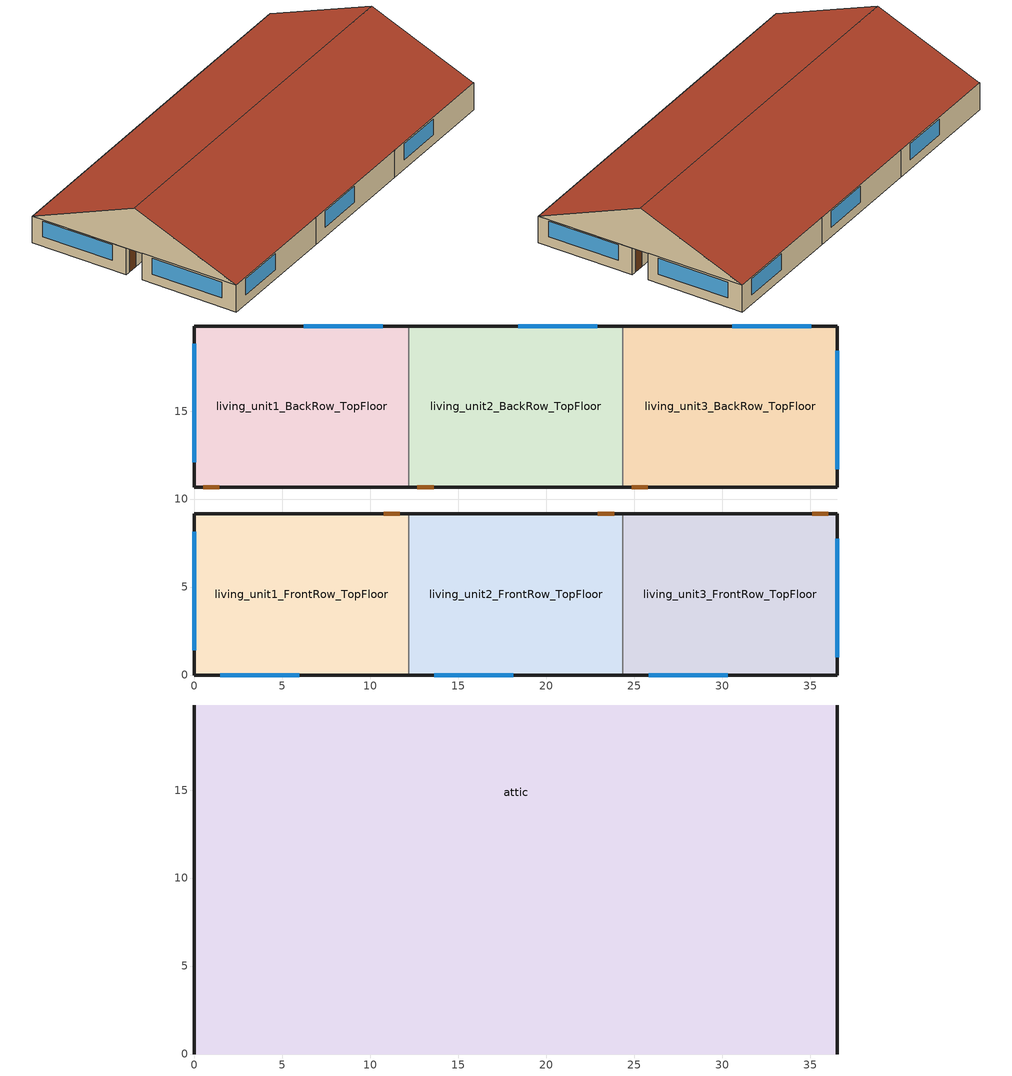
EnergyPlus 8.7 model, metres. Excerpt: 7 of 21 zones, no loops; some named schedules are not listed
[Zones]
living_unit3_BackRow_TopFloor
 floor to living_unit3_BackRow_MiddleFloor (ceiling-floor-layer): 36.54,10.68 24.36,10.68 24.36,19.84 36.54,19.84 z5.33
 wall outside (Exterior Wall): 24.36,10.68 36.54,10.68 36.54,19.84 24.36,19.84 z5.33:7.92
 wall to living_unit2_BackRow_TopFloor (interiorwall): 24.36,19.84 24.36,10.68 z5.33:7.92
 window (Exterior Window): 36.54,11.68 36.54,18.43 / 35.08,19.84 30.58,19.84 z6.25:7.77
 door (Exterior Door): 24.86,10.68 25.77,10.68 z5.33:7.47
 ceiling to attic (Interior Ceiling): 24.36,10.68 36.54,10.68 36.54,19.84 24.36,19.84 z7.92
living_unit3_FrontRow_TopFloor
 floor to living_unit3_FrontRow_MiddleFloor (ceiling-floor-layer): 36.54,0 24.36,0 24.36,9.16 36.54,9.16 z5.33
 wall outside (Exterior Wall): 24.36,0 36.54,0 36.54,9.16 24.36,9.16 z5.33:7.92
 wall to living_unit2_FrontRow_TopFloor (interiorwall): 24.36,9.16 24.36,0 z5.33:7.92
 window (Exterior Window): 36.54,1 36.54,7.75 / 25.82,0 30.32,0 z6.25:7.77
 door (Exterior Door): 36.04,9.16 35.12,9.16 z5.33:7.47
 ceiling to attic (Interior Ceiling): 24.36,0 36.54,0 36.54,9.16 24.36,9.16 z7.92
living_unit1_FrontRow_TopFloor
 floor to living_unit1_FrontRow_MiddleFloor (ceiling-floor-layer): 12.18,0 0,0 0,9.16 12.18,9.16 z5.33
 wall outside (Exterior Wall): 12.18,9.16 0,9.16 0,0 12.18,0 z5.33:7.92
 wall to living_unit2_FrontRow_TopFloor (interiorwall): 12.18,0 12.18,9.16 z5.33:7.92
 window (Exterior Window): 1.46,0 5.96,0 / 0,8.16 0,1.41 z6.25:7.77
 door (Exterior Door): 11.68,9.16 10.76,9.16 z5.33:7.47
 ceiling to attic (Interior Ceiling): 0,0 12.18,0 12.18,9.16 0,9.16 z7.92
living_unit2_BackRow_TopFloor
 floor to living_unit2_BackRow_MiddleFloor (ceiling-floor-layer): 24.36,10.68 12.18,10.68 12.18,19.84 24.36,19.84 z5.33
 wall outside (Exterior Wall): 12.18,10.68 24.36,10.68 / 24.36,19.84 12.18,19.84 z5.33:7.92
 wall to living_unit1_BackRow_TopFloor (interiorwall): 12.18,19.84 12.18,10.68 z5.33:7.92
 window (Exterior Window): 22.9,19.84 18.4,19.84 z6.25:7.77
 door (Exterior Door): 12.68,10.68 13.59,10.68 z5.33:7.47
 ceiling to attic (Interior Ceiling): 12.18,10.68 24.36,10.68 24.36,19.84 12.18,19.84 z7.92
living_unit2_FrontRow_TopFloor
 floor to living_unit2_FrontRow_MiddleFloor (ceiling-floor-layer): 24.36,0 12.18,0 12.18,9.16 24.36,9.16 z5.33
 wall outside (Exterior Wall): 12.18,0 24.36,0 / 24.36,9.16 12.18,9.16 z5.33:7.92
 window (Exterior Window): 13.64,0 18.14,0 z6.25:7.77
 door (Exterior Door): 23.86,9.16 22.94,9.16 z5.33:7.47
 ceiling to attic (Interior Ceiling): 12.18,0 24.36,0 24.36,9.16 12.18,9.16 z7.92
living_unit1_BackRow_TopFloor
 floor to living_unit1_BackRow_MiddleFloor (ceiling-floor-layer): 12.18,10.68 0,10.68 0,19.84 12.18,19.84 z5.33
 wall outside (Exterior Wall): 12.18,19.84 0,19.84 0,10.68 12.18,10.68 z5.33:7.92
 window (Exterior Window): 10.72,19.84 6.22,19.84 / 0,18.84 0,12.09 z6.25:7.77
 door (Exterior Door): 0.5,10.68 1.41,10.68 z5.33:7.47
 ceiling to attic (Interior Ceiling): 0,10.68 12.18,10.68 12.18,19.84 0,19.84 z7.92
attic
 wall outside (Gable_end): 36.54,0,7.92 36.54,19.84,7.92 36.54,9.92,12.05; 0,19.84,7.92 0,0,7.92 0,9.92,12.05
 roof outside (Exterior Roof): 36.54,19.84,7.92 0,19.84,7.92 0,9.92,12.05 36.54,9.92,12.05; 0,0,7.92 36.54,0,7.92 36.54,9.92,12.05 0,9.92,12.05
[Building]
MF_Washington_Seattle-Tacoma.Intl.AP.727930_hp_heatedbsmt_IECC_2012: North Axis=0; Terrain=Suburbs; Loads Convergence Tolerance Value=0.04; Temperature Convergence Tolerance Value=0.4; Solar Distribution=FullExterior; Maximum Number of Warmup Days=25; Minimum Number of Warmup Days=6
[Material]
Name | Roughness | Thickness | Conductivity | Density | Specific Heat | Solar Absorptance | Thermal Absorptance | Visible Absorptance
wall_consol_layer | Rough | 0.1397 | 0.0596628 | 120.801 | 1036.26
sheathing_consol_layer | Rough | 0.0127 | 0.0940184 | 685.008 | 1172.332
ceil_consol_layer | Rough | 0.447739 | 0.0617176 | 41.9286 | 776.251
Asphalt_shingle | MediumRough | 0.00633985 | 0.08186 | 1121.29 | 1255.2 | 0.75
Stucco_1in | MediumSmooth | 0.0254001 | 1.39892 | 1922.21 | 878.64
Drywall_1/2in | MediumSmooth | 0.0127 | 0.16009 | 800.923 | 1087.84
OSB_5/8in | MediumSmooth | 0.015875 | 0.1163 | 544.627 | 1213.36
Lumber_2x4 | Rough | 0.0890016 | 0.115458 | 512.64 | 767.58 | 0.7 | 0.9 | 0.7
OSB_1/2in | MediumSmooth | 0.0127 | 0.1163 | 544.627 | 1213.36 | 0.7 | 0.9 | 0.7
door_const | Smooth | 0.0317022 | 0.0720096 | 512.64 | 767.58
[Material:NoMass]
Bldg_paper_felt: Roughness=Smooth; Thermal Resistance=0.0105666
[Material:AirGap]
Air_4_in_vert: Thermal Resistance=0.158499
[WindowMaterial:SimpleGlazingSystem]
Glass: UFactor=1.817152; Solar Heat Gain Coefficient=0.4; Visible Transmittance=0.88
[WindowMaterial:Blind]
int_blind: Slat Orientation=Horizontal; Slat Width=0.025; Slat Separation=0.01875; Slat Thickness=0.001; Slat Angle=45; Slat Conductivity=221; Slat Beam Solar Transmittance=0; Front Side Slat Beam Solar Reflectance=0.5; Back Side Slat Beam Solar Reflectance=0.5; Slat Diffuse Solar Transmittance=0; Front Side Slat Diffuse Solar Reflectance=0.5; Back Side Slat Diffuse Solar Reflectance=0.5; Slat Beam Visible Transmittance=0; Front Side Slat Beam Visible Reflectance=0.5; Back Side Slat Beam Visible Reflectance=0.5; Slat Diffuse Visible Transmittance=0; Front Side Slat Diffuse Visible Reflectance=0.5; Back Side Slat Diffuse Visible Reflectance=0.5; Slat Infrared Hemispherical Transmittance=0; Front Side Slat Infrared Hemispherical Emissivity=0.9; Back Side Slat Infrared Hemispherical Emissivity=0.9; Blind to Glass Distance=0.05; Blind Top Opening Multiplier=0.5; Blind Bottom Opening Multiplier=0.5; Blind Left Side Opening Multiplier=0.5; Blind Right Side Opening Multiplier=0.5
[Construction]
ceiling-floor-layer: Lumber_2x4
Exterior Wall: Stucco_1in, Bldg_paper_felt, sheathing_consol_layer, OSB_5/8in, wall_consol_layer, Drywall_1/2in
Interior Ceiling: ceil_consol_layer, Drywall_1/2in
interiorwall: Drywall_1/2in, OSB_5/8in, Drywall_1/2in
Exterior Roof: Asphalt_shingle, OSB_1/2in
Exterior Window: Glass
Exterior Door: door_const
Gable_end: Stucco_1in, Bldg_paper_felt, OSB_5/8in, Air_4_in_vert, Drywall_1/2in
window_w_blinds: Glass, int_blind
[WindowProperty:ShadingControl]
Shades: Shading Type=InteriorBlind; Construction with Shading=window_w_blinds; Shading Control Type=OnIfScheduleAllows; Schedule=window_shades; Shading Control Is Scheduled=Yes; Glare Control Is Active=No
[Zone] Multiplier=1
attic; living_unit3_BackRow_TopFloor; living_unit3_FrontRow_TopFloor; living_unit1_FrontRow_TopFloor; living_unit2_BackRow_TopFloor; living_unit2_FrontRow_TopFloor; living_unit1_BackRow_TopFloor
[GroundHeatTransfer:Control]
gtp_control: Run Basement Preprocessor=no; Run Slab Preprocessor=no
[GroundHeatTransfer:Slab:Materials]
NMAT Number of materials=2; ALBEDO Surface Albedo No Snow=0.16; ALBEDO Surface Albedo Snow=0.4; EPSLW Surface Emissivity No Snow=0.9; EPSLW Surface Emissivity Snow=0.9; Z0 Surface Roughness No Snow=0.75; Z0 Surface Roughness Snow=0.05; HIN Indoor HConv Downward Flow=6; HIN Indoor HConv Upward=9
[GroundHeatTransfer:Slab:MatlProps]
RHO Slab Material density=2300; RHO Soil Density=1200; CP Slab CP=650; CP Soil CP=1200; TCON Slab k=0.9; TCON Soil k=1
[GroundHeatTransfer:Slab:BoundConds]
EVTR Is surface evapotranspiration modeled=FALSE; FIXBC is the lower boundary at a fixed temperature=TRUE; TDEEPin=10; USRHflag Is the ground surface h specified by the user=FALSE
[GroundHeatTransfer:Slab:BldgProps]
IYRS Number of years to iterate=10; Shape Slab shape=0; HBLDG Building height=4; TIN1 January Indoor Average Temperature Setpoint=22.22; TIN2 February Indoor Average Temperature Setpoint=22.22; TIN3 March Indoor Average Temperature Setpoint=22.22; TIN4 April Indoor Average Temperature Setpoint=22.22; TIN5 May Indoor Average Temperature Setpoint=22.22; TIN6 June Indoor Average Temperature Setpoint=23.88; TIN7 July Indoor Average Temperature Setpoint=23.88; TIN8 August Indoor Average Temperature Setpoint=23.88; TIN9 September Indoor Average Temperature Setpoint=23.88; TIN10 October Indoor Average Temperature Setpoint=22.22; TIN11 November Indoor Average Temperature Setpoint=22.22; TIN12 December Indoor Average Temperature Setpoint=22.22; TINAmp Daily Indoor sine wave variation amplitude=0; ConvTol Convergence Tolerance=0.1
[GroundHeatTransfer:Slab:Insulation]
RINS R value of under slab insulation=0; DINS Width of strip of under slab insulation=0; RVINS R value of vertical insulation=1.761; ZVINS Depth of vertical insulation=1.5; IVINS Flag Is there vertical insulation=1
[GroundHeatTransfer:Slab:EquivalentSlab]
APRatio The area to perimeter ratio for this slab=2.84365; SLABDEPTH Thickness of slab on grade=0.1; CLEARANCE Distance from edge of slab to domain edge=15; ZCLEARANCE Distance from bottom of slab to domain bottom=15
[GroundHeatTransfer:Basement:SimParameters]
F Multiplier for the ADI solution=0.1; IYRS Maximum number of yearly iterations=15
[GroundHeatTransfer:Basement:MatlProps]
NMAT Number of materials in this domain=6; Density for Foundation Wall=2243; density for Floor Slab=2243; density for Ceiling=311; density for Soil=1500; density for Gravel=2000; density for Wood=449; Specific heat for foundation wall=880; Specific heat for floor slab=880; Specific heat for ceiling=1530; Specific heat for soil=840; Specific heat for gravel=720; Specific heat for wood=1530; Thermal conductivity for foundation wall=1.4; Thermal conductivity for floor slab=1.4; Thermal conductivity for ceiling=0.09; thermal conductivity for soil=1.1; thermal conductivity for gravel=1.9; thermal conductivity for wood=0.12
[GroundHeatTransfer:Basement:Insulation]
REXT R Value of any exterior insulation=2.2893; INSFULL Flag Is the wall fully insulated=True
[GroundHeatTransfer:Basement:SurfaceProps]
ALBEDO Surface albedo for No snow conditions=0.16; ALBEDO Surface albedo for snow conditions=0.4; EPSLN Surface emissivity No Snow=0.94; EPSLN Surface emissivity with Snow=0.86; VEGHT Surface roughness No snow conditions=6; VEGHT Surface roughness Snow conditions=0.25; PET Flag Potential evapotranspiration on=False
[GroundHeatTransfer:Basement:BldgData]
DWALL Wall thickness=0.2; DSLAB Floor slab thickness=0.243828; DGRAVXY Width of gravel pit beside basement wall=0.3; DGRAVZN Gravel depth extending above the floor slab=0.2; DGRAVZP Gravel depth below the floor slab=0.1
[GroundHeatTransfer:Basement:Interior]
COND Flag Is the basement conditioned=True; HIN Downward convection only heat transfer coefficient=0.92; HIN Upward convection only heat transfer coefficient=4.04; HIN Horizontal convection only heat transfer coefficient=3.08; HIN Downward combined convection and radiation heat transfer coefficient=6.13; HIN Upward combined convection and radiation heat transfer coefficient=9.26; HIN Horizontal combined convection and radiation heat transfer coefficient=8.29
[GroundHeatTransfer:Basement:ComBldg]
January average temperature=21; February average temperature=21; March average temperature=21; April average temperature=21; May average temperature=24; June average temperature=24; July average temperature=24; August average temperature=24; September average temperature=24; October average temperature=24; November average temperature=21; December average temperature=21; Daily variation sine wave amplitude=21
[GroundHeatTransfer:Basement:EquivSlab]
APRatio The area to perimeter ratio for this slab=8.57295; EquivSizing Flag=True
[GroundHeatTransfer:Basement:EquivAutoGrid]
CLEARANCE Distance from outside of wall to edge of 3D ground domain=15; SlabDepth Thickness of the floor slab=0.1; BaseDepth Depth of the basement wall below grade=1.21914
[People] Number of People Schedule=Occupancy_sch; Number of People Calculation Method=People; Number of People=2; Fraction Radiant=0; Sensible Heat Fraction=autocalculate; Activity Level Schedule=activity_sch; Enable ASHRAE 55 Comfort Warnings=No; Mean Radiant Temperature Calculation Type=ZoneAveraged
Name | Zone or ZoneList
people_unit1_FrontRow_TopFloor | living_unit1_FrontRow_TopFloor
people_unit2_FrontRow_TopFloor | living_unit2_FrontRow_TopFloor
people_unit3_FrontRow_TopFloor | living_unit3_FrontRow_TopFloor
people_unit1_BackRow_TopFloor | living_unit1_BackRow_TopFloor
people_unit2_BackRow_TopFloor | living_unit2_BackRow_TopFloor
people_unit3_BackRow_TopFloor | living_unit3_BackRow_TopFloor
[Lights] Schedule=LightingProfile_EELighting; Design Level Calculation Method=Watts/Area; Return Air Fraction=0; Fraction Radiant=0.6; Fraction Visible=0.2; Fraction Replaceable=0
Name | Zone or ZoneList | Watts per Zone Floor Area
Living Hardwired Lighting1_FrontRow_TopFloor | living_unit1_FrontRow_TopFloor | 0.736
Living Plug-in Lighting1_FrontRow_TopFloor | living_unit1_FrontRow_TopFloor | 0.288
Living Hardwired Lighting2_FrontRow_TopFloor | living_unit2_FrontRow_TopFloor | 0.736
Living Plug-in Lighting2_FrontRow_TopFloor | living_unit2_FrontRow_TopFloor | 0.288
Living Hardwired Lighting3_FrontRow_TopFloor | living_unit3_FrontRow_TopFloor | 0.736
Living Plug-in Lighting3_FrontRow_TopFloor | living_unit3_FrontRow_TopFloor | 0.288
Living Hardwired Lighting1_BackRow_TopFloor | living_unit1_BackRow_TopFloor | 0.736
Living Plug-in Lighting1_BackRow_TopFloor | living_unit1_BackRow_TopFloor | 0.288
Living Hardwired Lighting2_BackRow_TopFloor | living_unit2_BackRow_TopFloor | 0.736
Living Plug-in Lighting2_BackRow_TopFloor | living_unit2_BackRow_TopFloor | 0.288
Living Hardwired Lighting3_BackRow_TopFloor | living_unit3_BackRow_TopFloor | 0.736
Living Plug-in Lighting3_BackRow_TopFloor | living_unit3_BackRow_TopFloor | 0.288
[ElectricEquipment]
Name | Zone or ZoneList | Schedule | Design Level Calculation Method | Design Level | Fraction Latent | Fraction Radiant | Fraction Lost | EndUse Subcategory | Watts per Zone Floor Area
Refrigerator1_FrontRow_TopFloor | living_unit1_FrontRow_TopFloor | Refrigerator | EquipmentLevel | 91.094 | 0 | 0 | 0 | Refrigerator
Misc Elec Load1_FrontRow_TopFloor | living_unit1_FrontRow_TopFloor | MiscPlugLoad | Watts/Area |  | 0.062439 | 0.411909 | 0.251045 | Misc | 2.46
Clothes Washer1_FrontRow_TopFloor | living_unit1_FrontRow_TopFloor | ClothesWasher | EquipmentLevel | 29.5818 | 0 | 0.48 | 0.2 | Clothes_Washer
Clothes Dryer1_FrontRow_TopFloor | living_unit1_FrontRow_TopFloor | ClothesDryer | EquipmentLevel | 222.113 | 0.05 | 0.09 | 0.8 | Clothes_Dryer
Dishwasher1_FrontRow_TopFloor | living_unit1_FrontRow_TopFloor | Dishwasher | EquipmentLevel | 68.3276 | 0.15 | 0.36 | 0.25 | Dishwasher
Misc Elec Load21_FrontRow_TopFloor | living_unit1_FrontRow_TopFloor | always_avail | EquipmentLevel | 0 | 0.062439 | 0.411909 | 0.251045 | Misc
Cooking Range1_FrontRow_TopFloor | living_unit1_FrontRow_TopFloor | CookingRange | EquipmentLevel | 248.498 | 0.3 | 0.24 | 0.3 | Cooking
Misc Gas Load1_FrontRow_TopFloor | living_unit1_FrontRow_TopFloor | MiscPlugLoad | Watts/Area |  | 0.062439 | 0.411909 | 0.251045 | Misc | 0.297
Refrigerator2_FrontRow_TopFloor | living_unit2_FrontRow_TopFloor | Refrigerator | EquipmentLevel | 91.094 | 0 | 0 | 0 | Refrigerator
Misc Elec Load2_FrontRow_TopFloor | living_unit2_FrontRow_TopFloor | MiscPlugLoad | Watts/Area |  | 0.062439 | 0.411909 | 0.251045 | Misc | 2.46
Clothes Washer2_FrontRow_TopFloor | living_unit2_FrontRow_TopFloor | ClothesWasher | EquipmentLevel | 29.5818 | 0 | 0.48 | 0.2 | Clothes_Washer
Clothes Dryer2_FrontRow_TopFloor | living_unit2_FrontRow_TopFloor | ClothesDryer | EquipmentLevel | 222.113 | 0.05 | 0.09 | 0.8 | Clothes_Dryer
Dishwasher2_FrontRow_TopFloor | living_unit2_FrontRow_TopFloor | Dishwasher | EquipmentLevel | 68.3276 | 0.15 | 0.36 | 0.25 | Dishwasher
Misc Elec Load22_FrontRow_TopFloor | living_unit2_FrontRow_TopFloor | always_avail | EquipmentLevel | 0 | 0.062439 | 0.411909 | 0.251045 | Misc
Cooking Range2_FrontRow_TopFloor | living_unit2_FrontRow_TopFloor | CookingRange | EquipmentLevel | 248.498 | 0.3 | 0.24 | 0.3 | Cooking
Misc Gas Load2_FrontRow_TopFloor | living_unit2_FrontRow_TopFloor | MiscPlugLoad | Watts/Area |  | 0.062439 | 0.411909 | 0.251045 | Misc | 0.297
Refrigerator3_FrontRow_TopFloor | living_unit3_FrontRow_TopFloor | Refrigerator | EquipmentLevel | 91.094 | 0 | 0 | 0 | Refrigerator
Misc Elec Load3_FrontRow_TopFloor | living_unit3_FrontRow_TopFloor | MiscPlugLoad | Watts/Area |  | 0.062439 | 0.411909 | 0.251045 | Misc | 2.46
Clothes Washer3_FrontRow_TopFloor | living_unit3_FrontRow_TopFloor | ClothesWasher | EquipmentLevel | 29.5818 | 0 | 0.48 | 0.2 | Clothes_Washer
Clothes Dryer3_FrontRow_TopFloor | living_unit3_FrontRow_TopFloor | ClothesDryer | EquipmentLevel | 222.113 | 0.05 | 0.09 | 0.8 | Clothes_Dryer
Dishwasher3_FrontRow_TopFloor | living_unit3_FrontRow_TopFloor | Dishwasher | EquipmentLevel | 68.3276 | 0.15 | 0.36 | 0.25 | Dishwasher
Misc Elec Load23_FrontRow_TopFloor | living_unit3_FrontRow_TopFloor | always_avail | EquipmentLevel | 0 | 0.062439 | 0.411909 | 0.251045 | Misc
Cooking Range3_FrontRow_TopFloor | living_unit3_FrontRow_TopFloor | CookingRange | EquipmentLevel | 248.498 | 0.3 | 0.24 | 0.3 | Cooking
Misc Gas Load3_FrontRow_TopFloor | living_unit3_FrontRow_TopFloor | MiscPlugLoad | Watts/Area |  | 0.062439 | 0.411909 | 0.251045 | Misc | 0.297
Refrigerator1_BackRow_TopFloor | living_unit1_BackRow_TopFloor | Refrigerator | EquipmentLevel | 91.094 | 0 | 0 | 0 | Refrigerator
Misc Elec Load1_BackRow_TopFloor | living_unit1_BackRow_TopFloor | MiscPlugLoad | Watts/Area |  | 0.062439 | 0.411909 | 0.251045 | Misc | 2.46
Clothes Washer1_BackRow_TopFloor | living_unit1_BackRow_TopFloor | ClothesWasher | EquipmentLevel | 29.5818 | 0 | 0.48 | 0.2 | Clothes_Washer
Clothes Dryer1_BackRow_TopFloor | living_unit1_BackRow_TopFloor | ClothesDryer | EquipmentLevel | 222.113 | 0.05 | 0.09 | 0.8 | Clothes_Dryer
Dishwasher1_BackRow_TopFloor | living_unit1_BackRow_TopFloor | Dishwasher | EquipmentLevel | 68.3276 | 0.15 | 0.36 | 0.25 | Dishwasher
Misc Elec Load21_BackRow_TopFloor | living_unit1_BackRow_TopFloor | always_avail | EquipmentLevel | 0 | 0.062439 | 0.411909 | 0.251045 | Misc
Cooking Range1_BackRow_TopFloor | living_unit1_BackRow_TopFloor | CookingRange | EquipmentLevel | 248.498 | 0.3 | 0.24 | 0.3 | Cooking
Misc Gas Load1_BackRow_TopFloor | living_unit1_BackRow_TopFloor | MiscPlugLoad | Watts/Area |  | 0.062439 | 0.411909 | 0.251045 | Misc | 0.297
Refrigerator2_BackRow_TopFloor | living_unit2_BackRow_TopFloor | Refrigerator | EquipmentLevel | 91.094 | 0 | 0 | 0 | Refrigerator
Misc Elec Load2_BackRow_TopFloor | living_unit2_BackRow_TopFloor | MiscPlugLoad | Watts/Area |  | 0.062439 | 0.411909 | 0.251045 | Misc | 2.46
Clothes Washer2_BackRow_TopFloor | living_unit2_BackRow_TopFloor | ClothesWasher | EquipmentLevel | 29.5818 | 0 | 0.48 | 0.2 | Clothes_Washer
Clothes Dryer2_BackRow_TopFloor | living_unit2_BackRow_TopFloor | ClothesDryer | EquipmentLevel | 222.113 | 0.05 | 0.09 | 0.8 | Clothes_Dryer
Dishwasher2_BackRow_TopFloor | living_unit2_BackRow_TopFloor | Dishwasher | EquipmentLevel | 68.3276 | 0.15 | 0.36 | 0.25 | Dishwasher
Misc Elec Load22_BackRow_TopFloor | living_unit2_BackRow_TopFloor | always_avail | EquipmentLevel | 0 | 0.062439 | 0.411909 | 0.251045 | Misc
Cooking Range2_BackRow_TopFloor | living_unit2_BackRow_TopFloor | CookingRange | EquipmentLevel | 248.498 | 0.3 | 0.24 | 0.3 | Cooking
Misc Gas Load2_BackRow_TopFloor | living_unit2_BackRow_TopFloor | MiscPlugLoad | Watts/Area |  | 0.062439 | 0.411909 | 0.251045 | Misc | 0.297
Refrigerator3_BackRow_TopFloor | living_unit3_BackRow_TopFloor | Refrigerator | EquipmentLevel | 91.094 | 0 | 0 | 0 | Refrigerator
Misc Elec Load3_BackRow_TopFloor | living_unit3_BackRow_TopFloor | MiscPlugLoad | Watts/Area |  | 0.062439 | 0.411909 | 0.251045 | Misc | 2.46
Clothes Washer3_BackRow_TopFloor | living_unit3_BackRow_TopFloor | ClothesWasher | EquipmentLevel | 29.5818 | 0 | 0.48 | 0.2 | Clothes_Washer
Clothes Dryer3_BackRow_TopFloor | living_unit3_BackRow_TopFloor | ClothesDryer | EquipmentLevel | 222.113 | 0.05 | 0.09 | 0.8 | Clothes_Dryer
Dishwasher3_BackRow_TopFloor | living_unit3_BackRow_TopFloor | Dishwasher | EquipmentLevel | 68.3276 | 0.15 | 0.36 | 0.25 | Dishwasher
Misc Elec Load23_BackRow_TopFloor | living_unit3_BackRow_TopFloor | always_avail | EquipmentLevel | 0 | 0.062439 | 0.411909 | 0.251045 | Misc
Cooking Range3_BackRow_TopFloor | living_unit3_BackRow_TopFloor | CookingRange | EquipmentLevel | 248.498 | 0.3 | 0.24 | 0.3 | Cooking
Misc Gas Load3_BackRow_TopFloor | living_unit3_BackRow_TopFloor | MiscPlugLoad | Watts/Area |  | 0.062439 | 0.411909 | 0.251045 | Misc | 0.297
[ZoneInfiltration:EffectiveLeakageArea] Schedule=always_avail
Name | Zone | Effective Air Leakage Area | Stack Coefficient | Wind Coefficient
Living_ShermanGrimsrud_unit1_FrontRow_TopFloor | living_unit1_FrontRow_TopFloor | 107.349 | 0.00029 | 0.000231
Living_ShermanGrimsrud_unit2_FrontRow_TopFloor | living_unit2_FrontRow_TopFloor | 94.527 | 0.00029 | 0.000231
Living_ShermanGrimsrud_unit3_FrontRow_TopFloor | living_unit3_FrontRow_TopFloor | 107.349 | 0.00029 | 0.000231
Living_ShermanGrimsrud_unit1_BackRow_TopFloor | living_unit1_BackRow_TopFloor | 107.349 | 0.00029 | 0.000231
Living_ShermanGrimsrud_unit2_BackRow_TopFloor | living_unit2_BackRow_TopFloor | 94.527 | 0.00029 | 0.000231
Living_ShermanGrimsrud_unit3_BackRow_TopFloor | living_unit3_BackRow_TopFloor | 107.349 | 0.00029 | 0.000231
AtticVent | attic | 3330 | 0.000435 | 0.000271
[ZoneVentilation:DesignFlowRate] Schedule=always_avail; Design Flow Rate Calculation Method=Flow/Zone; Design Flow Rate=0.0212525; Ventilation Type=Exhaust; Fan Pressure Rise=0; Fan Total Efficiency=1; Constant Term Coefficient=1; Temperature Term Coefficient=0; Velocity Term Coefficient=0; Velocity Squared Term Coefficient=0; Minimum Indoor Temperature=-100; Maximum Indoor Temperature=100; Delta Temperature=-100; Minimum Outdoor Temperature=-100; Maximum Outdoor Temperature=100; Maximum Wind Speed=40
Name | Zone or ZoneList
Ventilation_unit1_FrontRow_TopFloor | living_unit1_FrontRow_TopFloor
Ventilation_unit2_FrontRow_TopFloor | living_unit2_FrontRow_TopFloor
Ventilation_unit3_FrontRow_TopFloor | living_unit3_FrontRow_TopFloor
Ventilation_unit1_BackRow_TopFloor | living_unit1_BackRow_TopFloor
Ventilation_unit2_BackRow_TopFloor | living_unit2_BackRow_TopFloor
Ventilation_unit3_BackRow_TopFloor | living_unit3_BackRow_TopFloor
[Exterior:Lights] Schedule=ExteriorLightingProfile; Design Level=500; EndUse Subcategory=Exterior-Lights
stairLights; intPrkLights; extPrkLights; corrExtLights
